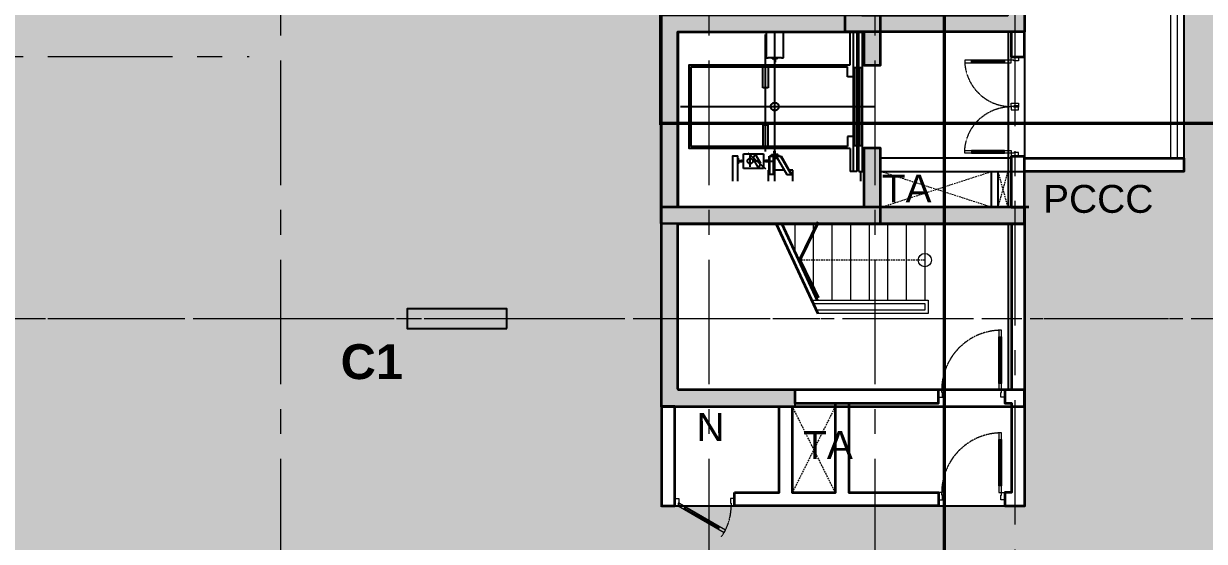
# Model space of a CAD drawing. Header units: millimetres. Extents: x -100356 to 314685, y 446 to 1273965.
# Drawn here: x 53870 to 71650, y 302804 to 310605 of the extents above; entities that cross this region are included whole.
import ezdxf
from ezdxf.xclip import XClip

# ---------------------------------------------------------------- set-up
doc = ezdxf.new("R2010")
doc.units = ezdxf.units.MM
doc.header["$XCLIPFRAME"] = 2
for name, pattern in [('20180221 BF$0$Core - tb$0$HIDDEN', [0.375, 0.25, -0.125]), ('20180221 BF$0$HIDDEN', [0.375, 0.25, -0.125]), ('20180330-Ascent Plaza-TP-Ban ve so bo$0$20180221 BF$0$Core - tb$0$HIDDEN', [0.375, 0.25, -0.125]), ('20180330-Ascent Plaza-TP-Ban ve so bo$0$Core - tb$0$HIDDEN', [0.375, 0.25, -0.125]), ('CENTER', [2, 1.25, -0.25, 0.25, -0.25]), ('gf$0$CENTER2', [28.574999999999996, 19.05, -3.174999999999999, 3.174999999999999, -3.174999999999999]), ('gf$0$Kume - Grid Line', [10.5, 5.999999999999999, -1.25, 2, -1.25])]:
    doc.linetypes.add(name, pattern=pattern)
for name, color, linetype, lineweight in [('20180221 BF$0$@ color hatch', 7, 'Continuous', 13), ('20180221 BF$0$A1 - dp$0$TUONG 2', 2, 'Continuous', 35), ('20180221 BF$0$Core - tb$0$1-thaythuong', 9, 'Continuous', 13), ('20180221 BF$0$Core - tb$0$A.Concrete', 210, 'Continuous', 35), ('20180221 BF$0$Core - tb$0$A.Thin', 8, 'Continuous', 13), ('20180221 BF$0$Core - tb$0$A.Wall', 2, 'Continuous', 35), ('20180221 BF$0$Core - tb$0$CUA', 5, 'Continuous', 9), ('20180221 BF$0$Core - tb$0$Hatch-wall', 251, 'Continuous', 5), ('20180221 BF$0$Core - tb$0$net bao', 254, 'Continuous', 13), ('20180221 BF$0$Core - tb$0$TUONG 2', 2, 'Continuous', 35), ('20180221 BF$0$Hatch-wall', 251, 'Continuous', 5), ('20180221 BF$0$TUONG 2', 2, 'Continuous', 25), ('20180330-Ascent Plaza-TP-Ban ve so bo$0$20180221 BF$0$Core - tb$0$A.Wall', 2, 'Continuous', 35), ('20180330-Ascent Plaza-TP-Ban ve so bo$0$20180221 BF$0$Core - tb$0$CUA', 5, 'Continuous', 9), ('20180330-Ascent Plaza-TP-Ban ve so bo$0$A1 - dp$0$TUONG 2', 2, 'Continuous', 25), ('20180330-Ascent Plaza-TP-Ban ve so bo$0$Core - tb$0$A.Thin', 8, 'Continuous', 13), ('20180330-Ascent Plaza-TP-Ban ve so bo$0$Core - tb$0$CUA', 5, 'Continuous', 9), ('20180330-Ascent Plaza-TP-Ban ve so bo$0$TEXT', 6, 'Continuous', 20), ('@ color hatch', 7, 'Continuous', 13), ('A.Concrete', 7, 'Continuous', 25), ('gf$0$A.Axis', 251, 'gf$0$CENTER2', 13), ('KÍNH', 150, 'Continuous', 9), ('LC.HA', 250, 'Continuous', 9), ('LGI', 250, 'CENTER', 9), ('luoicot', 30, 'Continuous', 13), ('TEXT', 6, 'Continuous', 20), ('Text 35', 250, 'Continuous', 15), ('TXT', 1, 'Continuous', 25)]:
    doc.layers.add(name, color=color, linetype=linetype, lineweight=lineweight)
doc.layers.add('20180221 BF$0$Core - tb$0$CT3 MBT 11-31$0$Nqh-ME-01', color=8, linetype='Continuous')
doc.layers.add('STR', color=7, linetype='Continuous')
doc.styles.add('20180330-Ascent Plaza-TP-Ban ve so bo$0$VnArial', font='Font - TrueType - Arial.ttf')
doc.styles.add('ARIAL', font='Font - TrueType - Arial Bold.ttf')

# ---------------------------------------------------------------- blocks, each defined once
blk = doc.blocks.new('*U339')
blk.add_line((-69.99999999998545, 100.0000000000102), (-69.99999999992974, 600.0000000000099))
for points in [[(-50, 7.247105567948416e-12), (-49.9999999999154, 700.0000000000072), (-89.99999999991542, 700.0000000000126), (-90, 1.304194785136412e-11)], [(-49.99999999998568, 100.0000000000073), (-89.99999999998545, 100.0000000000131), (-89.99999999992974, 600.0000000000128), (-49.99999999992972, 600.0000000000069)], [(-800.0000000000158, -109.9999999999006), (-740.0000000000158, -109.9999999999093), (-740.0000000000056, -39.9999999999093), (-750.0000000000056, -39.99999999990785), (-749.9999999999999, 9.215571821382671e-11), (-799.9999999999999, 9.943124549120556e-11)], [(-1.591615728102624e-11, -110), (-60.00000000001592, -109.9999999999913), (-60.00000000000568, -39.9999999999913), (-50.00000000000568, -39.99999999999276), (-50, 7.247105567948416e-12), (0, 0)]]:
    blk.add_lwpolyline(points, close=True)
at = {"linetype": '20180221 BF$0$Core - tb$0$HIDDEN'}
blk.add_arc((-50, 7.247105567948416e-12), 699.9999999999999, 89.99999999998705, 179.9999999999917, dxfattribs=at)
blk = doc.blocks.new('20180221 BF$0$Core - tb$0$CT3 MBT 11-31$0$TM1500')
at = {"layer": '20180221 BF$0$Core - tb$0$CT3 MBT 11-31$0$Nqh-ME-01'}
for p, q in [((-1433, 450.0000000009313), (-1433.000000000002, 2209.000000000931)), ((-1293.000000000002, 1791), (-1293, 2250.189097669907)), ((-1293, 316.0000000009313), (-1293.000000000002, 2250.189097669907)), ((-1293.000000000002, 1782), (-1293.000000000004, 1872)), ((-104.0000000000018, 1713), (-104, 538)), ((-104.0000000000018, 1713), (-65.99999999953616, 1713)), ((-65.99999999953616, 1713), (-66, 538)), ((-18.99999999953616, 1713), (-18.99999999953434, 538)), ((-18.99999999953616, 1713), (18.99999999999818, 1713)), ((18.99999999999818, 1713), (19, 538)), ((-104, 538), (-66, 538)), ((-18.99999999953434, 538), (19, 538)), ((-1426.999999999534, 182), (-1691, 423.0000000009313)), ((-1663, 219.0000000009313), (-1663, 390)), ((-1292.999999999534, 0.1890976689755917), (-1293, 470)), ((-1292.999999999534, 382), (-1293, 470)), ((-1857.999999999534, 304), (-1781, 304)), ((-1511, 304), (-1624.999999999534, 304)), ((-1455, 304), (-1306.999999999534, 304)), ((-1366.999999999534, 304), (-1445, 304)), ((0, 145.0000000009313), (0, 0))]:
    blk.add_line(p, q, dxfattribs=at)
for points in [[(-1423, 2250.189097669907), (-1423.000000000004, 1860)], [(-1163.000000000004, 1860), (-1162.999999999534, 2250.189097668976)], [(-158.0000000000018, 1756), (-157.9999999995362, 2250.189097669907)], [(-113.0000000000018, 2250.189097669907), (-113, 145)], [(-58.00000000000182, 2250.189097669907), (-57.99999999953434, 145)], [(-28, 145.0000000009313), (-28.00000000000182, 2250.189097668976)], [(27, 145.0000000009313), (26.99999999999818, 2250.189097669907)], [(-1423.000000000004, 1860), (-1393.000000000004, 1860)], [(-1193.000000000004, 1860.000000000931), (-1393.000000000004, 1860)], [(-1330.000000000004, 1857), (-1255.000000000004, 1857)], [(-1329.999999999538, 1851), (-1330.000000000004, 1857)], [(-1329.000000000004, 1850), (-1298.000000000004, 1848)], [(-1298.000000000004, 1824), (-1298.000000000004, 1795)], [(-1298.000000000004, 1795), (-1288.000000000004, 1795)], [(-1297.000000000004, 1826), (-1297.000000000004, 1847)], [(-1289.000000000004, 1826.000000000931), (-1289.000000000004, 1847)], [(-1288.000000000004, 1848), (-1256.000000000004, 1850)], [(-1288.000000000004, 1824), (-1288.000000000004, 1795)], [(-1254.999999999538, 1851), (-1255.000000000004, 1857)], [(-1193.000000000004, 1860.000000000931), (-1163.000000000004, 1860)], [(-157.9999999995343, 494), (-2583, 494), (-2583.000000000004, 1756), (-158.0000000000018, 1756)], [(-198, 525.0000000009313), (-2553, 525), (-2552.999999999072, 1725), (-198.0000000000018, 1725)], [(-1473.000000000002, 1725), (-1393.000000000002, 1725)], [(-1472.99999999954, 1405), (-1473.000000000005, 1725)], [(-1393.000000000005, 1725), (-1393.000000000005, 1405)], [(-198.0000000000055, 1575), (-198.0000000000018, 1725)], [(-113.0000000000055, 1575), (-198.0000000000055, 1575)], [(-1393.000000000005, 1405), (-1472.99999999954, 1405)], [(-2714.066352767872, 1125.189097669907), (201.7449210574796, 1125.189097669907)], [(-1393.000000000004, 845.0000000009313), (-1472.999999999538, 845)], [(-1472.999999999538, 845), (-1473, 525)], [(-1393, 525), (-1393.000000000004, 845.0000000009313)], [(-113.0000000000036, 675), (-198.0000000000036, 675)], [(-198.0000000000036, 675), (-198, 525.0000000009313)], [(-1926, 0), (-1925.999999999534, 384), (-1850.999999999534, 384)], [(-1850.999999999534, 0), (-1850.999999999534, 384)], [(-1763, 194), (-1763, 414)], [(-1763, 414), (-1463, 414)], [(-1586, 414), (-1624, 342.0000000009313)], [(-1501.999999999069, 267), (-1586, 414)], [(-1473, 525), (-1393, 525)], [(-1463, 414), (-1463, 194)], [(-1374.999999999534, 103), (-1375, 380.0000000009313)], [(-1375, 380.0000000009313), (-1311.999999999534, 380)], [(-1369, 103.0000000009313), (-1369.000000000466, 380.0000000009313)], [(-1363, 390), (-1222.999999999534, 390)], [(-1363, 380), (-1363, 390)], [(-1337, 393), (-1337, 400)], [(-1337, 393), (-1248, 393)], [(-1336, 401), (-1298.999999999534, 404)], [(-1312, 103), (-1311.999999999534, 380)], [(-1300.999999999534, 423), (-1301, 455)], [(-1301, 455), (-1285, 455)], [(-1300, 422), (-1298.999999999069, 422)], [(-1298, 405), (-1298, 421)], [(-1288, 405), (-1288, 421)], [(-1287, 422), (-1285.999999999534, 422)], [(-1249, 401.0000000009313), (-1287, 404)], [(-1284.999999999534, 423), (-1285, 455)], [(-1271.999999999534, 380), (-1199, 380)], [(-1271.999999999534, 380), (-1112, 103)], [(-1248, 393), (-1248, 400)], [(-1223, 380), (-1222.999999999534, 390)], [(-1206, 380), (-1046, 103)], [(-1199, 380), (-1038.999999999534, 103)], [(-157.9999999995343, 494), (-157.9999999995343, 145)], [(-1848, 312.0000000009313), (-1848, 348)], [(-1845, 348), (-1848, 348)], [(-1848, 261), (-1848, 296)], [(-1845, 261), (-1848, 261)], [(-1845, 348), (-1845, 312)], [(-1845, 312), (-1794, 312)], [(-1845, 309), (-1794, 309.0000000009313)], [(-1845, 299), (-1794, 299)], [(-1793.999999999534, 296), (-1845, 296)], [(-1845, 296), (-1845, 261)], [(-1791, 302.0000000009313), (-1791, 306)], [(-1788, 306), (-1788, 302.0000000009313)], [(-1463, 194), (-1763, 194)], [(-1624, 342.0000000009313), (-1540, 194.0000000009313)], [(-1540, 194.0000000009313), (-1501.999999999069, 267)], [(-1438, 306), (-1438, 302)], [(-1435, 302), (-1435, 306.0000000009313)], [(-1381, 312), (-1432, 312)], [(-1381, 309.0000000009313), (-1432, 309)], [(-1381, 299), (-1432, 299.0000000009313)], [(-1432, 296), (-1381, 296)], [(-1381, 348), (-1381, 312)], [(-1381, 348), (-1378, 348)], [(-1381, 296), (-1381, 261)], [(-1381, 261), (-1377.999999999534, 261)], [(-1377.999999999534, 312), (-1378, 348)], [(-1377.999999999534, 261), (-1378, 296.0000000009313)], [(-1311.999999999534, 347), (-1252.999999999534, 347)], [(-1385, 0), (-1384.999999999534, 168)], [(-1384.999999999534, 168), (-1375, 168)], [(-1312, 103), (-1374.999999999534, 103)], [(-1150, 168.0000000009313), (-1312, 168.0000000009313)], [(-1112, 103), (-1038.999999999534, 103)], [(-1020, 168), (-1077, 168)], [(-1020, 0), (-1020, 168)], [(-57.99999999953434, 145), (-157.9999999995343, 145)], [(-28, 145.0000000009313), (27, 145.0000000009313)]]:
    blk.add_lwpolyline(points, dxfattribs=at)
for points in [[(-1329.999999999538, 1851, 0.39632451), (-1329.000000000004, 1850)], [(-1297.000000000004, 1847, 0.39632451), (-1298.000000000004, 1848)], [(-1297.000000000004, 1825, 0.26794919), (-1298.000000000004, 1824)], [(-1297.000000000004, 1825, 0.26794919), (-1297.000000000004, 1826)], [(-1288.000000000004, 1848, 0.39632451), (-1289.000000000004, 1847)], [(-1289.000000000004, 1826.000000000931, 0.26794919), (-1288.000000000004, 1825)], [(-1288.000000000004, 1824, 0.26794919), (-1288.000000000004, 1825)], [(-1256.000000000004, 1850, 0.39632451), (-1254.999999999538, 1851)], [(-1336, 401, 0.39087647), (-1337, 400)], [(-1300.999999999534, 423, 0.41421356), (-1300, 422)], [(-1298, 421, 0.41421356), (-1298.999999999069, 422)], [(-1298.999999999534, 404, 0.39087647), (-1298, 405)], [(-1287, 422, 0.41421356), (-1288, 421)], [(-1288, 405, 0.39087647), (-1287, 404)], [(-1285.999999999534, 422, 0.41421356), (-1284.999999999534, 423)], [(-1248, 400, 0.39087647), (-1249, 401.0000000009313)], [(-1848, 312.0000000009313, 0.41421356), (-1845, 309)], [(-1845, 299, 0.41421356), (-1848, 296)], [(-1788, 306, 0.41421356), (-1794, 312)], [(-1791, 306, 0.41421356), (-1794, 309.0000000009313)], [(-1794, 299, 0.41421356), (-1791, 302.0000000009313)], [(-1793.999999999534, 296, 0.41421356), (-1788, 302.0000000009313)], [(-1438, 306, -0.41421356), (-1432, 312)], [(-1432, 296, -0.41421356), (-1438, 302)], [(-1435, 306.0000000009313, -0.41421356), (-1432, 309)], [(-1432, 299.0000000009313, -0.41421356), (-1435, 302)], [(-1377.999999999534, 312, -0.41421356), (-1381, 309.0000000009313)], [(-1381, 299, -0.41421356), (-1378, 296.0000000009313)]]:
    blk.add_lwpolyline(points, format="xyb", dxfattribs=at)
for centre, radius in [((-1292.835077305795, 1125.189097668976), 59.99999999999999), ((-1662.835077306256, 304.1890976699069), 39.99999999999999)]:
    blk.add_circle(centre, radius, dxfattribs=at)
blk = doc.blocks.new('20180221 BF$0$new core')
at = {"layer": '20180221 BF$0$Core - tb$0$Hatch-wall', "ltscale": 0.5}
h = blk.add_hatch(color=256, dxfattribs=at)
h.dxf.hatch_style = 1
h.paths.add_polyline_path([(-2700, 0), (-2450, 0), (0, 0), (0, -750), (-250, -750), (-250, -250), (-2450, -250), (-2450, -2260.002225770848), (-2450.000131343957, -2260.002225770848), (-2450.000131343957, -2440.002225770848), (-2450, -8830.00890308345), (-250, -8830.00890308345), (-250, -8330.00890308345), (0, -8330.00890308345), (0, -9080.00890308345), (-2700, -9080.00890308345)])
h = blk.add_hatch(color=256, dxfattribs=at)
h.dxf.hatch_style = 1
h.paths.add_polyline_path([(-5220.000009669282, -11721.18369290384), (-5470.000009669282, -11721.18369290384), (-5470.000009669282, -14471.18369290384), (-5220.000009669282, -14471.18369290384)])
h = blk.add_hatch(color=256, dxfattribs=at)
h.dxf.hatch_style = 1
h.paths.add_polyline_path([(-5470.000009669282, -11721.18369290384), (-5470.000009669282, -11971.18369290384), (5.820766091346741e-11, -11971.18369290384), (5.820766091346741e-11, -11721.18369290384)])
at = {"layer": '20180221 BF$0$Hatch-wall', "ltscale": 0.5}
h = blk.add_hatch(dxfattribs=at)
h.set_pattern_fill('ANSI31', color=256, angle=-180)
h.set_pattern_definition([(225, (-293436.2970228235, 296482.7547656866), (0.0883883476483184, -0.08838834764831847), [])])
h.paths.add_polyline_path([(-5470.000009669282, -11971.18369290384), (-2170.000009669282, -11971.18369290384), (-2170.000009669282, -10830.00890308345), (-2420.000009669282, -10830.00890308345), (-2420.000009669282, -11721.18369290384), (-5220.000009669282, -11721.18369290384), (-5220.000009669282, -9080.00890308345), (-2420.000009669282, -9080.00890308345), (-2420.000009669282, -9580.00890308345), (-2170.000009669282, -9580.00890308345), (-2170.000009669282, -8830.00890308345), (-5470.000009669282, -8830.00890308345)])
at = {"layer": '20180221 BF$0$A1 - dp$0$TUONG 2', "ltscale": 0.5}
for points in [[(-200.0000000001164, -9455.00890308345), (0, -9455.00890308345), (0, -9080.00890308345), (-200.0000000001164, -9080.00890308345)], [(-2.328306436538696e-10, -11721.18369290384), (-1.746229827404022e-10, -11330.00890308345), (-2.91038304567337e-10, -10955.00890308345), (-200.0000000000582, -10955.00890308345), (-200.0000000001746, -11230.00890308345), (-200.0000000001746, -11230.00890308345), (-200.0000000001746, -11721.18369290384)], [(1299.999990330718, -12042.46169490129), (1499.999990330718, -12042.46169490129), (1499.999990330718, -11721.18371047353), (5.820766091346741e-11, -11721.18369290384), (5.820766091346741e-11, -11921.18369290384), (1299.999990330718, -11921.18369290384)]]:
    blk.add_lwpolyline(points, close=True, dxfattribs=at)
at = {"layer": '20180221 BF$0$Core - tb$0$A.Concrete', "color": 7, "ltscale": 0.5}
blk.add_lwpolyline([(-2700, 0), (-2400, 0), (0, 0), (0, -750), (-250, -750), (-250, -250), (-2450, -250), (-2450, -8830.00890308345), (-250, -8830.00890308345), (-250, -8330.00890308345), (0, -8330.00890308345), (0, -9080.00890308345), (-2700, -9080.00890308345), (-2700, 0)], dxfattribs=at)
blk.add_lwpolyline([(-5470.000009669282, -11971.18369290384), (-2170.000009669282, -11971.18369290384), (-2170.000009669282, -10830.00890308345), (-2420.000009669282, -10830.00890308345), (-2420.000009669282, -11721.18369290384), (-5220.000009669282, -11721.18369290384), (-5220.000009669282, -9080.00890308345), (-2420.000009669282, -9080.00890308345), (-2420.000009669282, -9580.00890308345), (-2170.000009669282, -9580.00890308345), (-2170.000009669282, -8830.00890308345), (-5470.000009669282, -8830.00890308345)], close=True, dxfattribs=at)
at = {"layer": '20180221 BF$0$Core - tb$0$A.Concrete', "color": 7}
for points in [[(5.820766091346741e-11, -11971.18369290384), (5.820766091346741e-11, -11721.18369290384), (-5470.000009669282, -11721.18369290384), (-5470.000009669282, -14721.18369290384), (5.820766091346741e-11, -14721.18369290384), (5.820766091346741e-11, -14471.18369290384), (-5220.000009669282, -14471.18369290384)], [(-5220.000009669282, -11971.18369290384), (5.820766091346741e-11, -11971.18369290384)]]:
    blk.add_lwpolyline(points, dxfattribs=at)
at = {"layer": '20180221 BF$0$Core - tb$0$A.Wall', "ltscale": 0.5}
blk.add_lwpolyline([(5.820766091346741e-11, -11921.18369290384), (5.820766091346741e-11, -12042.46169490146), (-199.9999999999418, -12042.46169490146), (-199.9999999999418, -11971.18369290384)], dxfattribs=at)
at = {"layer": '20180221 BF$0$Core - tb$0$CT3 MBT 11-31$0$Nqh-ME-01', "extrusion": (0, 0, -1), "xscale": -1, "zscale": -1}
blk.add_blockref('20180221 BF$0$Core - tb$0$CT3 MBT 11-31$0$TM1500', (2467.000009668351, -11330.19365437044), dxfattribs=at)
at = {"layer": '20180221 BF$0$Core - tb$0$CUA', "rotation": 90}
blk.add_blockref('*U339', (-200.0000000000582, -9455.00890308345), dxfattribs=at)
at = {"layer": '20180221 BF$0$Core - tb$0$CUA', "xscale": -1, "rotation": 90}
blk.add_blockref('*U339', (-200.0000000000582, -10955.00890308345), dxfattribs=at)
blk = doc.blocks.new('SECTION SYMBOL 2')
at = {"layer": 'TXT', "linetype": '20180221 BF$0$Core - tb$0$HIDDEN', "ltscale": 300, "const_width": 50}
blk.add_lwpolyline([(-1200.003936006746, -31831.96423141245), (-1200.003936006746, 11797.73497754434)], dxfattribs=at)
at = {"layer": 'TXT', "linetype": '20180221 BF$0$Core - tb$0$HIDDEN', "ltscale": 300, "const_width": 50, "elevation": -6.835362139881934e-05}
blk.add_lwpolyline([(76548.48422347303, -10458.68539390172), (-5470.140178640315, -10458.68539390172), (-5470.140178640315, -5227.792374822719), (-37733.1129112466, -5227.792393400334)], dxfattribs=at)
blk = doc.blocks.new('X-GRID')
at = {"layer": 'LGI', "ltscale": 1500}
for p, q in [((-36549.99921768496, -7272.626217615769), (-36549.99921768473, 49990.6718393456)), ((-34449.99921768473, 49486.83894699798), (-34449.99921768496, -7272.626217615776)), ((-31949.99999999988, 49486.83894699797), (-31950.00000000012, -7272.626217615774)), ((-25499.99999999988, 49486.83894699794), (-25500, -7272.6262176158)), ((5008.778208642208, 24500.00148243189), (-57318.59826279094, 24500.00148243203)), ((5008.778208642208, 20550.00148243189), (-25023.159862431, 20550.00148243194))]:
    blk.add_line(p, q, dxfattribs=at)
blk = doc.blocks.new('A$C60262ED2')
at = {"layer": 'LC.HA'}
h = blk.add_hatch(color=256, dxfattribs=at)
h.dxf.hatch_style = 1
h.paths.add_polyline_path([(44108.77889494912, 31553.9092043686), (44108.77889494912, 32053.9092043686), (43858.77889494912, 32053.9092043686), (43858.77889494912, 31553.9092043686), (41658.77889494912, 31553.9092043686), (41658.77889494912, 40134.01338329143), (43858.77889494912, 40134.01338329143), (43858.77889494912, 39633.91810745205), (44108.77889494912, 39633.91810745205), (44108.77889494912, 40384.01338329143), (41408.77889494912, 40384.01338329143), (41408.77889494912, 31553.9092043686), (38638.77888527984, 31553.9092043686), (38638.77888527984, 25662.73441454821), (40648.50329695537, 25662.73441454821), (40648.50329695537, 25912.73441454821), (38888.77888527984, 25912.73441454821), (38888.77888527984, 28412.73441454821), (44108.77889494918, 28412.73441454821), (44108.77889494912, 28662.73441454821), (38888.77888527984, 28662.73441454821), (38888.77888527984, 31303.9092043686), (44108.77889494912, 31303.9092043686)])
h.paths.add_polyline_path([(44108.77889494912, 38633.91810745205), (43858.77889494912, 38633.91810745205), (43858.77889494912, 37433.91810745205), (44108.77889494912, 37433.91810745205)], flags=17)
h.paths.add_polyline_path([(44108.77889494912, 36443.9158816812), (43858.77889494912, 36443.9158816812), (43858.77889494912, 35243.9158816812), (44108.77889494912, 35243.9158816812)], flags=17)
h.paths.add_polyline_path([(44108.77889494912, 34253.91365591035), (43858.77889494912, 34253.91365591035), (43858.77889494912, 33053.91365591035), (44108.77889494912, 33053.91365591035)], flags=17)
h.paths.add_polyline_path([(39608.77889494912, 33603.90920436854), (39358.77855592844, 33603.90920436854), (39358.77855592844, 31553.9092043686), (39608.77889494912, 31553.9092043686)], flags=17)
h = blk.add_hatch(color=256, dxfattribs=at)
h.dxf.hatch_style = 1
h.paths.add_polyline_path([(36308.77855592838, 26834.01041213423), (36308.77855592838, 27134.01041213423), (34808.77855592838, 27134.01041213423), (34808.77855592838, 26834.01041213423)])
at = {"layer": 'STR', "ltscale": 1000, "elevation": 6.706806565628017e-05}
for points in [[(44108.77889494918, 25662.73441454821), (44108.77889494912, 31553.9092043686), (44108.77889494912, 40384.01338329143), (41408.77889494912, 40384.01338329143), (41408.77889494912, 31553.9092043686), (38638.77888527984, 31553.9092043686), (38638.77888527984, 25662.73441454821)], [(36308.77855592838, 26834.01041213423), (36308.77855592838, 27134.01041213423), (34808.77855592838, 27134.01041213423), (34808.77855592838, 26834.01041213423)]]:
    blk.add_lwpolyline(points, close=True, dxfattribs=at)
at = {"layer": 'STR', "ltscale": 1000}
for points, elevation in [([(44108.77889494918, 31303.9092043686), (38888.77888527984, 31303.9092043686), (38888.77888527984, 28662.73441454821), (44108.77889494918, 28662.73441454821)], 6.706806565628017e-05), ([(44108.77889494918, 25912.73441454821), (38888.77888527984, 25912.73441454821), (38888.77888527984, 28412.73441454821), (44108.77889494918, 28412.73441454821)], 6.706806565628017e-05), ([(40648.50329695537, 25909.19289677648), (40648.50329695537, 25662.73441454821)], 6.577203153575353e-05)]:
    blk.add_lwpolyline(points, dxfattribs=dict(at, elevation=elevation))
at = {"layer": 'STR', "elevation": 6.706806565628017e-05}
for points in [[(43858.77889494918, 31303.9092043686), (43858.77889494918, 28662.73441454821)], [(43858.77889494918, 28412.73441454821), (43858.77889494918, 25912.73441454821)]]:
    blk.add_lwpolyline(points, dxfattribs=at)
at = {"rotation": 180}
blk.add_blockref('X-GRID', (7408.778555928438, 51484.01189456624, 6.706806565628017e-05), dxfattribs=at)
at = {"layer": 'Text 35', "ltscale": 1000, "style": 'ARIAL'}
blk.add_text('C1', height=525, dxfattribs=at).set_placement((33808.16070422449, 26073.52944165957, 6.706806565628017e-05))
blk = doc.blocks.new('column')
at = {"layer": 'luoicot', "ltscale": 0.5}
blk.add_blockref('A$C60262ED2', (-47108.64113252342, -40383.94843114301, -6.68157683473537e-05), dxfattribs=at)
blk = doc.blocks.new('*U613')
blk.add_line((-69.99999999998545, 100.0000000000102), (-69.99999999990553, 800.00000000001))
for points in [[(-50, 7.247105567948416e-12), (-49.99999999989109, 900.0000000000073), (-89.99999999989109, 900.0000000000127), (-90, 1.304194785136412e-11)], [(-49.99999999998568, 100.0000000000073), (-89.99999999998545, 100.0000000000131), (-89.99999999990553, 800.000000000013), (-49.99999999990553, 800.000000000007)], [(-1000.000000000016, -109.9999999998764), (-940.0000000000159, -109.9999999998851), (-940.0000000000057, -39.99999999988504), (-950.0000000000057, -39.99999999988359), (-950, 1.164153218269348e-10), (-1000, 1.236908491043137e-10)], [(-1.591615728102624e-11, -110), (-60.00000000001592, -109.9999999999913), (-60.00000000000568, -39.9999999999913), (-50.00000000000568, -39.99999999999276), (-50, 7.247105567948416e-12), (0, 0)]]:
    blk.add_lwpolyline(points, close=True)
at = {"linetype": '20180330-Ascent Plaza-TP-Ban ve so bo$0$20180221 BF$0$Core - tb$0$HIDDEN'}
blk.add_arc((-50, 7.247105567948416e-12), 900, 89.99999999998697, 179.9999999999917, dxfattribs=at)
blk = doc.blocks.new('*U621')
blk.add_line((-146.602540378439, 32.67949192433242), (-666.2177826490683, 332.6794919243915))
for points in [[(-50, 7.247105567948416e-12), (-742.8203230275026, 400.0000000000916), (-762.8203230275078, 365.3589838487168), (-70.000000000005, -34.64101615136757)], [(-136.6025403784364, 50.00000000001982), (-156.6025403784415, 15.35898384864526), (-676.2177826490708, 315.358983848704), (-656.2177826490658, 350.0000000000788)], [(-900.0000000000159, -109.9999999998882), (-840.0000000000159, -109.9999999998969), (-840.0000000000057, -39.99999999989686), (-850.0000000000057, -39.99999999989541), (-850, 1.045918907038868e-10), (-900, 1.118674179812656e-10)], [(-1.591615728102624e-11, -110), (-60.00000000001592, -109.9999999999913), (-60.00000000000568, -39.9999999999913), (-50.00000000000568, -39.99999999999276), (-50, 7.247105567948416e-12), (0, 0)]]:
    blk.add_lwpolyline(points, close=True)
at = {"linetype": '20180330-Ascent Plaza-TP-Ban ve so bo$0$Core - tb$0$HIDDEN'}
blk.add_arc((-50, 7.247105567948416e-12), 800, 144.9504689264739, 179.9999999999917, dxfattribs=at)

msp = doc.modelspace()

# ---------------------------------------------------------------- hatches: boundary and pattern name
at = {"layer": '20180221 BF$0$Core - tb$0$Hatch-wall', "ltscale": 0.5}
h = msp.add_hatch(color=256, dxfattribs=at)
h.dxf.hatch_style = 1
h.paths.add_polyline_path([(63720.75032117421, 307838.6510948415), (63470.75032117421, 307838.6510948415), (63470.75032117421, 305088.6510948415), (63720.75032117421, 305088.6510948415)])
h = msp.add_hatch(color=256, dxfattribs=at)
h.dxf.hatch_style = 1
h.paths.add_polyline_path([(63470.75032117421, 307838.6510948415), (63470.75032117421, 307588.6510948415), (68940.75033084354, 307588.6510948415), (68940.75033084354, 307838.6510948415)])
at = {"layer": '@ color hatch', "ltscale": 0.5}
h = msp.add_hatch(color=252, dxfattribs=at)
h.dxf.hatch_style = 1
edge = h.paths.add_edge_path()
edge.add_line((29540.5526044903, 333315.2742440027), (29540.5526044903, 319459.8211146265))
edge.add_line((29540.5526044903, 319459.8211146265), (32244.41078350459, 319451.852883419))
edge.add_line((32244.41078350459, 319451.852883419), (32244.41078350459, 321359.8998896401))
edge.add_line((32244.41078350459, 321359.8998896401), (36088.59768389368, 321359.8998896401))
edge.add_line((36088.59768389368, 321359.8998896401), (36088.59768389374, 318024.9746633774))
edge.add_line((36088.59768389374, 318024.9746633774), (42425.53416149934, 318024.9746633634))
edge.add_line((42425.53416149934, 318024.9746633634), (42425.53416149934, 304294.3677366191))
edge.add_line((42425.53416149934, 304294.3677366191), (42643.49006301356, 304294.3662478938))
edge.add_line((42643.49006301356, 304294.3662478938), (42643.49006301356, 300559.8239353292))
edge.add_arc((53143.49006301356, 300559.8239353292), 10500, 180, 270)
edge.add_line((53143.49006301356, 290059.8239353292), (53143.49006301356, 289759.8239353292))
edge.add_line((53143.49006301356, 289759.8239353292), (66842.40454539028, 289759.8239353291))
edge.add_line((66842.40454539027, 289759.8239353291), (66842.40454539027, 285544.3992431538))
edge.add_line((66842.40454539027, 285544.3992431538), (85694.21955935487, 285544.3992431538))
edge.add_line((85694.21955935487, 285544.3992431538), (84229.99646045394, 297752.7873633832))
edge.add_line((84229.99646045394, 297752.7873633832), (145061.4335861959, 305048.6559499382))
edge.add_line((145061.4335861959, 305048.6559499382), (137701.5553287827, 330210.3098105175))
edge.add_line((137701.5553287827, 330210.3098105175), (117158.9743582669, 323594.1814105031))
edge.add_line((117158.9743582669, 323594.1814105031), (115263.8647528589, 329478.3541718738))
edge.add_line((115263.8647528589, 329478.3541718738), (84581.54753803786, 322108.3546439663))
edge.add_line((84581.54753803786, 322108.3546439663), (82991.03038167393, 333315.2742440027))
edge.add_line((82991.03038167393, 333315.2742440027), (79044.20953629723, 333315.2742440027))
edge.add_line((79044.20953629723, 333315.2742440027), (79044.20953629723, 329159.8214824233))
edge.add_line((79044.20953629723, 329159.8214824233), (72890.75379657971, 329159.8214824233))
edge.add_line((72890.75379657971, 329159.8214824233), (72890.75379657971, 333315.4041839177))
edge.add_line((72890.75379657971, 333315.4041839177), (29540.55260449029, 333315.2742440027))
h.paths.add_polyline_path([(106186.0541123042, 316249.57770609), (105230.0633398077, 324194.9962395471), (110701.6181965771, 325624.6011576039), (112252.6650029261, 324676.9162264326), (113166.7035163061, 317090.6476377829)], flags=16)
h.paths.add_polyline_path([(63470.57319279387, 303338.6471694393), (68944.22192761842, 303338.6510115539), (68944.20711207185, 308376.8765929391), (71340.55837724723, 308376.8727508245), (71340.55837724723, 319559.899757703), (66242.81909184535, 319559.8023027666), (66242.81909184529, 317159.834778076), (63472.87095520883, 317159.834778076), (63472.87096164189, 316959.8348289912)], flags=16)
h.paths.add_polyline_path([(126157.715847297, 319989.4120565785), (125778.4695168308, 323155.4613638572), (131668.5899575704, 325271.6358862165), (134228.4076188451, 325576.0441304568), (134501.1922760544, 323298.7790267239), (134773.9769332638, 321021.5139229911)], flags=16)

# ---------------------------------------------------------------- linework, layer by layer
at = {"layer": '20180221 BF$0$@ color hatch', "color": 7, "linetype": '20180221 BF$0$HIDDEN', "ltscale": 1000, "const_width": 30, "elevation": 6.838816897469915e-05}
msp.add_lwpolyline([(63470.76513672078, 303338.6471694393), (68944.41387154533, 303338.6510115539), (68944.39905599876, 308376.8765929391), (71340.75032117414, 308376.8727508245), (71340.75032117414, 319559.899757703), (66243.01103577226, 319559.8023027666), (66243.0110357722, 317159.834778076), (63473.06289913574, 317159.834778076), (63473.0629055688, 316959.8348289912), (63470.76513672078, 303338.6471694393)], dxfattribs=at)
at = {"layer": '20180221 BF$0$Core - tb$0$1-thaythuong'}
for p, q in [((65480.75032117409, 307588.1686205335, 6.838816897469915e-05), (65480.75032117421, 307199.3617099451, 6.838816897469915e-05)), ((65760.7503211742, 307588.1686205335, 6.838816897469915e-05), (65760.7503211742, 306597.3130968478, 6.838816897469915e-05)), ((66040.7503211742, 307588.1686205335, 6.838816897469915e-05), (66040.7503211742, 306438.4099799652, 6.838816897469915e-05)), ((66320.7503211742, 307588.1686205335, 6.838816897469915e-05), (66320.7503211742, 306438.4099799652, 6.838816897469915e-05)), ((66600.7503211742, 307588.1686205335, 6.838816897469915e-05), (66600.7503211742, 306438.4099799652, 6.838816897469915e-05)), ((66880.7503211742, 307588.1686205335, 6.838816897469915e-05), (66880.7503211742, 306438.4099799652, 6.838816897469915e-05)), ((67160.7503211742, 307588.1686205335, 6.838816897469915e-05), (67160.7503211742, 306438.40973541, 6.838816897469915e-05)), ((67440.7503211742, 307588.1686205335, 6.838816897469915e-05), (67440.7503211742, 306438.40973541, 6.838816897469915e-05)), ((65480.75032117421, 307014.8420054393, 6.838816897469915e-05), (65480.75032117427, 306986.2463640547, 6.838816897469915e-05))]:
    msp.add_line(p, q, dxfattribs=at)
at = {"layer": '20180221 BF$0$Core - tb$0$1-thaythuong', "elevation": 6.838816897469915e-05}
for points in [[(65735.5909660739, 306438.4097354101), (67490.44075987242, 306438.40973541), (67490.75352484825, 306238.409979965), (65828.62612289334, 306238.4099799651)], [(65758.83758256536, 306388.4359645029), (67440.51901225511, 306388.3316053048), (67440.67539474308, 306288.3317275823), (65805.35649933158, 306288.4332096856)]]:
    msp.add_lwpolyline(points, dxfattribs=at)
at = {"layer": '20180221 BF$0$Core - tb$0$A.Concrete', "color": 7}
msp.add_line((63720.75032117421, 305096.3628283663, 6.838816897469915e-05), (63720.75032117421, 307588.6510948415, 6.838816897469915e-05), dxfattribs=at)
at = {"layer": '20180221 BF$0$Core - tb$0$A.Concrete', "color": 7, "elevation": 6.838816897469915e-05}
for points in [[(68940.75033084354, 307588.6510948415), (68940.75033084354, 307838.6510948415), (63470.75032117421, 307838.6510948415), (63470.75032117421, 304838.6510948415), (68940.75033084354, 304838.6510948415), (68940.75033084354, 305088.6510948415), (63720.75032117421, 305088.6510948415)], [(63720.75032117421, 307588.6510948415), (68940.75033084354, 307588.6510948415)]]:
    msp.add_lwpolyline(points, dxfattribs=at)
at = {"layer": '20180221 BF$0$Core - tb$0$A.Thin', "ltscale": 0.5, "const_width": 50, "elevation": 6.838816897469915e-05}
msp.add_lwpolyline([(65836.45996482325, 306470.98784473), (65556.45996482325, 307041.8906185359), (65836.45996482325, 307617.1319779676)], dxfattribs=at)
at = {"layer": '20180221 BF$0$Core - tb$0$A.Thin', "linetype": '20180221 BF$0$Core - tb$0$HIDDEN', "ltscale": 100, "elevation": 6.838816897469915e-05}
msp.add_lwpolyline([(67440.7503211742, 307041.8906185359), (65556.45996482325, 307041.8906185359)], dxfattribs=at)
at = {"layer": '20180221 BF$0$Core - tb$0$net bao', "ltscale": 0.5}
msp.add_circle((67440.7503211742, 307041.8906185359, 6.838816897469915e-05), 100, dxfattribs=at)
at = {"layer": '20180221 BF$0$Core - tb$0$TUONG 2', "ltscale": 0.5}
for p, q in [((65200.75032117421, 307588.1686205335, 6.838816897469915e-05), (65828.62612289334, 306238.4099799651, 6.838816897469915e-05)), ((65286.56650966423, 307588.1686205335, 6.838816897469915e-05), (65821.40704080269, 306438.4099799652, 6.838816897469915e-05))]:
    msp.add_line(p, q, dxfattribs=at)
at = {"layer": '20180221 BF$0$TUONG 2', "ltscale": 0.5, "elevation": 6.734443173314152e-05}
msp.add_lwpolyline([(71340.75032117414, 308376.8727508243), (68940.75033084354, 308376.8727508243), (68940.75033084354, 308576.8727508244), (71340.75032117414, 308576.8727508244)], close=True, dxfattribs=at)
at = {"layer": '20180330-Ascent Plaza-TP-Ban ve so bo$0$20180221 BF$0$Core - tb$0$A.Wall', "ltscale": 0.5}
for points, elevation in [([(71340.75032117414, 308376.8727508243), (68940.75033084354, 308376.8727508243), (68940.75033084354, 308576.8727508244), (71340.75032117414, 308576.8727508244)], 6.734443173314152e-05), ([(68744.39168996165, 307588.6510948415), (68744.39168996165, 305085.1443730826), (68644.39168996165, 305085.1443730826), (68644.39168996165, 304885.1443730826), (68744.39168996165, 304885.1443730826), (68744.39168996188, 303538.6795003398), (68644.39168996165, 303538.6795003398), (68644.39168996165, 303338.6795003398), (68944.39168913294, 303338.6637305481), (68944.40260155922, 307588.6209208968)], 6.734443217055666e-05), ([(67644.39168996165, 305085.1443730827), (65484.39168029255, 305085.1443730827), (65484.39168029255, 304885.1443730826), (67644.39168996165, 304885.1443730826)], 6.734438909996179e-05), ([(63474.40259188995, 304838.6209208968), (63474.39231199834, 303338.67950034), (63674.40259188995, 303338.6145269487), (63674.40259188995, 304838.6209208968)], 6.838816897469915e-05), ([(64574.40259188995, 303538.6145269487), (65244.60247264255, 303538.6145269487), (65244.60247264255, 304838.6209208968), (65444.5099710588, 304838.6209208968), (65444.5099710595, 303538.6795003395), (66094.01730289833, 303538.6795003398), (66094.01730289833, 304885.1443730826), (66294.01730289833, 304885.1443730826), (66294.01730289833, 303538.67950034), (67644.39168996165, 303538.6795003398), (67644.39168996165, 303338.67950034), (64574.53336912835, 303338.6145269487)], 6.838816897469915e-05)]:
    msp.add_lwpolyline(points, close=True, dxfattribs=dict(at, elevation=elevation))
at = {"layer": '20180330-Ascent Plaza-TP-Ban ve so bo$0$A1 - dp$0$TUONG 2', "ltscale": 0.5}
for p, q in [((68744.25779394827, 308576.8727461089, 6.734443217055666e-05), (66774.25778073088, 308576.87275554, 6.734443217055666e-05)), ((66774.25778073088, 308376.87275554, 6.734443217055666e-05), (68944.25779394821, 308376.87275554, 6.734443217055666e-05)), ((68444.40989556343, 307836.0585914214, 7.007365449296876e-05), (68444.40989556343, 308376.8727591334, 7.007365449296876e-05)), ((68544.40989556343, 307836.0585914214, 7.007365449296876e-05), (68544.40989556343, 308376.8727591334, 7.007365449296876e-05))]:
    msp.add_line(p, q, dxfattribs=at)
at = {"layer": '20180330-Ascent Plaza-TP-Ban ve so bo$0$Core - tb$0$A.Thin', "linetype": '20180330-Ascent Plaza-TP-Ban ve so bo$0$Core - tb$0$HIDDEN', "ltscale": 100}
for p, q in [((68544.40989556343, 307836.0585914214, 7.007365449296876e-05), (68694.25545699794, 308376.8727591334, 7.007365449296876e-05)), ((68694.39866555417, 307838.757003992, 7.13696886134954e-05), (68544.40989556343, 308376.8727591334, 7.007365449296876e-05))]:
    msp.add_line(p, q, dxfattribs=at)
for points, elevation in [([(66774.25778073088, 307835.6979569347), (68444.40989556343, 308376.8727555406)], 6.734443217055666e-05), ([(68444.40989556343, 307838.6858908544), (66774.25778073088, 308376.87275554)], 6.734443217055666e-05), ([(66094.01730289833, 304838.6794906807), (65444.50997105892, 303538.6795003395)], 7.2665722823916e-05), ([(66094.01730289833, 303538.6795003338), (65444.5099710595, 304838.6794906702)], 7.2665722823916e-05)]:
    msp.add_lwpolyline(points, dxfattribs=dict(at, elevation=elevation))
at = {"layer": 'gf$0$A.Axis', "linetype": 'gf$0$Kume - Grid Line', "lineweight": 9, "ltscale": 100}
msp.add_line((26299.49823678371, 306159.7684851298, 6.540664934336058e-05), (89559.48215417487, 306159.7684851296, 6.540664934336058e-05), dxfattribs=at)
at = {"layer": 'KÍNH', "elevation": 6.838816897469915e-05}
for points in [[(71140.75032117414, 319359.8984009146), (71140.75032117414, 308576.8727508244)], [(71240.75032117414, 319359.8984009146), (71240.75032117414, 308576.8727508244)], [(71340.75032117414, 319359.8984009146), (71340.75032117414, 308576.8727508244)]]:
    msp.add_lwpolyline(points, dxfattribs=at)

# ---------------------------------------------------------------- block references
at = {"layer": '20180221 BF$0$Core - tb$0$A.Concrete', "color": 7}
ref = msp.add_blockref('20180221 BF$0$new core', (68940.75033084348, 319559.8347877453, 6.838816897469915e-05), dxfattribs=at)
XClip(ref).set_block_clipping_path([(3.652270715800114, -11971.213866848615), (-5470.000009669282, -11964.66465369938), (-5469.4894911039155, -2599.9642196487985), (-5399.999767808884, -2599.9999565769103), (-5399.999767808884, -2400.0000000001164), (-2700, -2400.0000000001164), (-2700, 0), (716.9766755482997, 335.9678887113696), (716.9766755484161, -9084.495844074117)])
at = {"layer": '20180330-Ascent Plaza-TP-Ban ve so bo$0$20180221 BF$0$Core - tb$0$CUA'}
for p in [(68644.39168996165, 305085.1443730826, 6.734451494880564e-05), (68644.39168996165, 303538.6795003398, 6.838825175294813e-05)]:
    msp.add_blockref('*U613', p, dxfattribs=at)
at = {"layer": '20180330-Ascent Plaza-TP-Ban ve so bo$0$Core - tb$0$CUA', "rotation": 180}
msp.add_blockref('*U621', (63674.53336912835, 303338.6145269489, 6.838808483686062e-05), dxfattribs=at)
at = {"layer": 'A.Concrete'}
msp.add_blockref('column', (71944.26483913352, 319559.8349374916, 6.813587166577268e-05), dxfattribs=at)
at = {"layer": 'TEXT'}
msp.add_blockref('SECTION SYMBOL 2', (68934.81722551076, 319559.7698891662, 6.838816897469915e-05), dxfattribs=at)

# ---------------------------------------------------------------- texts
at = {"layer": '20180330-Ascent Plaza-TP-Ban ve so bo$0$TEXT', "style": '20180330-Ascent Plaza-TP-Ban ve so bo$0$VnArial'}
for s, p in [('TA', (66791.88666222103, 307909.9001934251, 4.023844386294852e-06)), ('PCCC', (69220.14603503565, 307754.0888857097, 7.057782014415884e-05)), ('N', (64001.46051632426, 304316.2188024504, 0.000135960829248837)), ('TA', (65607.23483097412, 304045.8655327462, 4.023844386294852e-06))]:
    msp.add_text(s, height=420, dxfattribs=at).set_placement(p)

doc.saveas('drawing.dxf')
